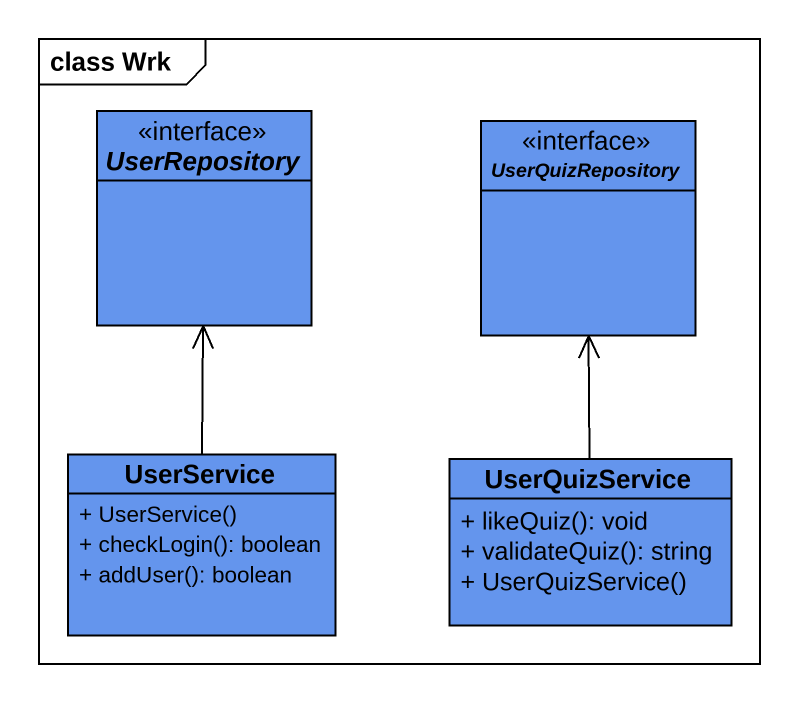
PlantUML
@startuml
mainframe class Wrk
hide circle
hide empty members
skinparam classAttributeIconSize 0
interface UserRepository #6495ED
interface UserQuizRepository #6495ED
class UserService #6495ED {
  + UserService()
  + checkLogin(): boolean
  + addUser(): boolean
}
class UserQuizService #6495ED {
  + likeQuiz(): void
  + validateQuiz(): string
  + UserQuizService()
}
UserService -up-> UserRepository
UserQuizService -up-> UserQuizRepository
@enduml
